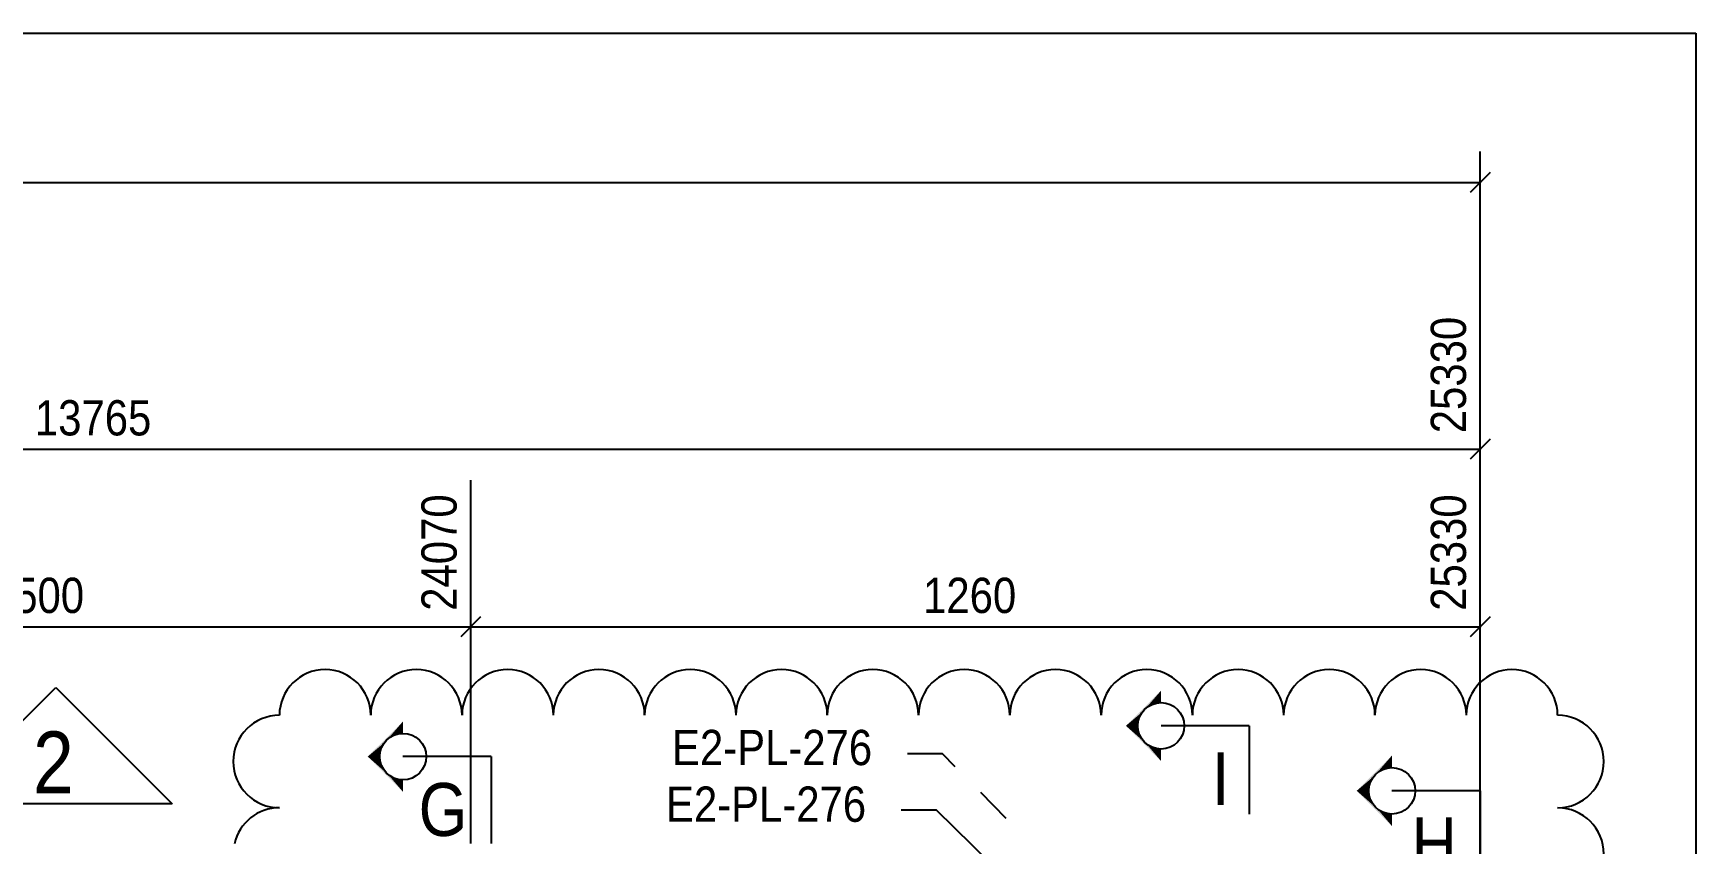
# Model space of a CAD drawing. Header units: millimetres. Extents: x 67 to 383, y 106 to 148.
# Drawn here: x 201.82 to 216.99, y 140.55 to 147.94 of the extents above; entities that cross this region are included whole.
import ezdxf

# ---------------------------------------------------------------- set-up
doc = ezdxf.new("R2010")
doc.units = ezdxf.units.MM
doc.linetypes.add('XKITLINE00', pattern=[0])
doc.styles.add('ARIAL', font='ARIAL.TTF')

msp = doc.modelspace()

# ---------------------------------------------------------------- linework, layer by layer
at = {"color": 5, "linetype": 'XKITLINE00'}
for p, q in [((150.227, 147.943), (216.994, 147.943)), ((216.994, 147.943), (216.994, 106.116))]:
    msp.add_line(p, q, dxfattribs=at)
at = {"linetype": 'XKITLINE00'}
for p, q in [((215.026, 139.584), (215.026, 146.866)), ((215.117, 146.672), (214.935, 146.49)), ((153.347, 146.581), (215.026, 146.581)), ((215.026, 139.584), (215.026, 145.487)), ((215.117, 144.24), (214.935, 144.058)), ((189.834, 144.149), (215.026, 144.149)), ((205.811, 140.55), (205.811, 143.867)), ((205.811, 140.55), (205.811, 143.867)), ((215.026, 139.584), (215.026, 143.867)), ((198.007, 142.529), (205.811, 142.529)), ((205.902, 142.62), (205.72, 142.438)), ((205.902, 142.62), (205.72, 142.438)), ((205.811, 142.529), (215.026, 142.529)), ((215.117, 142.62), (214.935, 142.438)), ((212.918, 141.625), (212.113, 141.625)), ((212.918, 141.625), (212.918, 140.82)), ((205.997, 141.344), (205.193, 141.344)), ((205.997, 141.344), (205.997, 140.55)), ((210.119, 141.37), (209.797, 141.37)), ((210.235, 141.252), (210.119, 141.37)), ((210.699, 140.78), (210.467, 141.016)), ((215.026, 141.032), (214.221, 141.032)), ((215.026, 141.032), (215.026, 140.228)), ((210.064, 140.854), (209.742, 140.854)), ((212.876, 138.106), (210.064, 140.854))]:
    msp.add_line(p, q, dxfattribs=at)
at = {"color": 3, "linetype": 'XKITLINE00'}
for p, q in [((200.963, 140.914), (202.024, 141.975)), ((202.024, 141.975), (203.086, 140.914)), ((203.086, 140.914), (200.963, 140.914))]:
    msp.add_line(p, q, dxfattribs=at)
at = {"linetype": 'XKITLINE00'}
for centre in [(212.113, 141.625), (205.193, 141.344), (214.221, 141.032)]:
    msp.add_circle(centre, 0.212, dxfattribs=at)
at = {"color": 3, "linetype": 'XKITLINE00'}
for centre, radius, start, end in [((204.482, 141.721), 0.417, 0, 180), ((205.315, 141.721), 0.417, 0, 180), ((206.149, 141.721), 0.417, 0, 180), ((206.982, 141.721), 0.417, 0, 180), ((207.816, 141.721), 0.417, 0, 180), ((208.649, 141.721), 0.417, 0, 180), ((209.482, 141.721), 0.417, 0, 180), ((210.316, 141.721), 0.417, 0, 180), ((211.149, 141.721), 0.417, 0, 180), ((211.983, 141.721), 0.417, 0, 180), ((212.816, 141.721), 0.417, 0, 180), ((213.649, 141.721), 0.417, 0, 180), ((214.483, 141.721), 0.417, 0, 180), ((215.316, 141.721), 0.417, 0, 180), ((204.065, 141.299), 0.422, 90, 270), ((215.733, 141.299), 0.422, 270, 90), ((204.065, 140.455), 0.422, 90, 167.0553), ((215.733, 140.455), 0.422, 270, 90)]:
    msp.add_arc(centre, radius, start, end, dxfattribs=at)
msp.add_point((215.026, 146.581))
at = {"color": 3}
for p in [(215.026, 144.149), (205.811, 142.529), (205.811, 142.529), (215.026, 142.529)]:
    msp.add_point(p, dxfattribs=at)
at = {"linetype": 'Continuous'}
for points in [[(212.113, 141.946), (211.792, 141.625), (211.95, 141.758)], [(212.113, 141.946), (211.95, 141.758), (211.964, 141.774)], [(212.113, 141.946), (211.964, 141.774), (211.98, 141.788)], [(212.113, 141.946), (211.98, 141.788), (211.996, 141.8)], [(212.113, 141.946), (211.996, 141.8), (212.014, 141.811)], [(212.113, 141.946), (212.014, 141.811), (212.033, 141.82)], [(212.113, 141.946), (212.033, 141.82), (212.052, 141.827)], [(212.113, 141.946), (212.052, 141.827), (212.072, 141.832)], [(212.113, 141.946), (212.072, 141.832), (212.093, 141.836)], [(212.113, 141.837), (212.113, 141.946), (212.093, 141.836)], [(211.792, 141.625), (211.938, 141.742), (211.95, 141.758)], [(205.193, 141.665), (204.871, 141.344), (205.03, 141.477)], [(205.193, 141.665), (205.03, 141.477), (205.044, 141.493)], [(205.193, 141.665), (205.044, 141.493), (205.059, 141.507)], [(205.193, 141.665), (205.059, 141.507), (205.076, 141.519)], [(205.193, 141.665), (205.076, 141.519), (205.093, 141.53)], [(205.193, 141.665), (205.093, 141.53), (205.112, 141.539)], [(205.193, 141.665), (205.112, 141.539), (205.132, 141.546)], [(205.193, 141.665), (205.132, 141.546), (205.152, 141.551)], [(205.193, 141.665), (205.152, 141.551), (205.172, 141.555)], [(205.193, 141.556), (205.193, 141.665), (205.172, 141.555)], [(211.792, 141.625), (211.927, 141.724), (211.938, 141.742)], [(211.792, 141.625), (211.918, 141.705), (211.927, 141.724)], [(211.792, 141.625), (211.911, 141.686), (211.918, 141.705)], [(211.792, 141.625), (211.906, 141.666), (211.911, 141.686)], [(211.792, 141.625), (211.902, 141.645), (211.906, 141.666)], [(211.792, 141.625), (211.901, 141.625), (211.902, 141.645)], [(211.792, 141.625), (212.113, 141.303), (211.979, 141.461)], [(211.792, 141.625), (211.979, 141.461), (211.964, 141.475)], [(211.792, 141.625), (211.964, 141.475), (211.95, 141.49)], [(211.792, 141.625), (211.95, 141.49), (211.937, 141.507)], [(211.792, 141.625), (211.937, 141.507), (211.926, 141.525)], [(211.792, 141.625), (211.926, 141.525), (211.917, 141.543)], [(211.792, 141.625), (211.917, 141.543), (211.91, 141.563)], [(211.792, 141.625), (211.91, 141.563), (211.905, 141.583)], [(211.792, 141.625), (211.905, 141.583), (211.902, 141.604)], [(211.792, 141.625), (211.902, 141.604), (211.901, 141.625)], [(204.871, 141.344), (205.017, 141.461), (205.03, 141.477)], [(204.871, 141.344), (205.007, 141.443), (205.017, 141.461)], [(204.871, 141.344), (204.998, 141.424), (205.007, 141.443)], [(212.113, 141.303), (211.996, 141.448), (211.979, 141.461)], [(212.113, 141.303), (212.013, 141.438), (211.996, 141.448)], [(204.871, 141.344), (204.99, 141.405), (204.998, 141.424)], [(204.871, 141.344), (204.985, 141.385), (204.99, 141.405)], [(204.871, 141.344), (204.982, 141.364), (204.985, 141.385)], [(204.871, 141.344), (204.98, 141.344), (204.982, 141.364)], [(204.871, 141.344), (205.193, 141.022), (205.058, 141.18)], [(204.871, 141.344), (205.058, 141.18), (205.043, 141.194)], [(204.871, 141.344), (205.043, 141.194), (205.029, 141.209)], [(204.871, 141.344), (205.029, 141.209), (205.017, 141.226)], [(204.871, 141.344), (205.017, 141.226), (205.006, 141.244)], [(204.871, 141.344), (205.006, 141.244), (204.997, 141.263)], [(204.871, 141.344), (204.997, 141.263), (204.99, 141.282)], [(204.871, 141.344), (204.99, 141.282), (204.985, 141.302)], [(204.871, 141.344), (204.985, 141.302), (204.982, 141.323)], [(204.871, 141.344), (204.982, 141.323), (204.98, 141.344)], [(212.113, 141.303), (212.032, 141.429), (212.013, 141.438)], [(212.113, 141.303), (212.052, 141.422), (212.032, 141.429)], [(212.113, 141.303), (212.072, 141.416), (212.052, 141.422)], [(212.113, 141.303), (212.093, 141.413), (212.072, 141.416)], [(212.113, 141.303), (212.113, 141.412), (212.093, 141.413)], [(214.221, 141.354), (213.899, 141.032), (214.058, 141.166)], [(214.221, 141.354), (214.058, 141.166), (214.072, 141.181)], [(214.221, 141.354), (214.072, 141.181), (214.088, 141.195)], [(214.221, 141.354), (214.088, 141.195), (214.104, 141.208)], [(214.221, 141.354), (214.104, 141.208), (214.122, 141.218)], [(214.221, 141.354), (214.122, 141.218), (214.141, 141.227)], [(214.221, 141.354), (214.141, 141.227), (214.16, 141.234)], [(214.221, 141.354), (214.16, 141.234), (214.18, 141.24)], [(214.221, 141.354), (214.18, 141.24), (214.201, 141.243)], [(214.221, 141.244), (214.221, 141.354), (214.201, 141.243)], [(205.193, 141.022), (205.075, 141.168), (205.058, 141.18)], [(205.193, 141.022), (205.093, 141.157), (205.075, 141.168)], [(205.193, 141.022), (205.112, 141.148), (205.093, 141.157)], [(205.193, 141.022), (205.131, 141.141), (205.112, 141.148)], [(205.193, 141.022), (205.151, 141.136), (205.131, 141.141)], [(213.899, 141.032), (214.046, 141.149), (214.058, 141.166)], [(213.899, 141.032), (214.035, 141.131), (214.046, 141.149)], [(205.193, 141.022), (205.172, 141.132), (205.151, 141.136)], [(205.193, 141.022), (205.193, 141.131), (205.172, 141.132)], [(213.899, 141.032), (214.026, 141.113), (214.035, 141.131)], [(213.899, 141.032), (214.019, 141.093), (214.026, 141.113)], [(213.899, 141.032), (214.014, 141.073), (214.019, 141.093)], [(213.899, 141.032), (214.01, 141.053), (214.014, 141.073)], [(213.899, 141.032), (214.009, 141.032), (214.01, 141.053)], [(213.899, 141.032), (214.221, 140.71), (214.087, 140.868)], [(213.899, 141.032), (214.087, 140.868), (214.072, 140.882)], [(213.899, 141.032), (214.072, 140.882), (214.058, 140.898)], [(213.899, 141.032), (214.058, 140.898), (214.045, 140.914)], [(213.899, 141.032), (214.045, 140.914), (214.034, 140.932)], [(213.899, 141.032), (214.034, 140.932), (214.025, 140.951)], [(213.899, 141.032), (214.025, 140.951), (214.018, 140.971)], [(213.899, 141.032), (214.018, 140.971), (214.013, 140.991)], [(213.899, 141.032), (214.013, 140.991), (214.01, 141.011)], [(213.899, 141.032), (214.01, 141.011), (214.009, 141.032)], [(214.221, 140.71), (214.104, 140.856), (214.087, 140.868)], [(214.221, 140.71), (214.121, 140.845), (214.104, 140.856)], [(214.221, 140.71), (214.14, 140.836), (214.121, 140.845)], [(214.221, 140.71), (214.16, 140.829), (214.14, 140.836)], [(214.221, 140.71), (214.18, 140.824), (214.16, 140.829)], [(214.221, 140.71), (214.2, 140.821), (214.18, 140.824)], [(214.221, 140.71), (214.221, 140.82), (214.2, 140.821)]]:
    msp.add_solid(points, dxfattribs=at)

# ---------------------------------------------------------------- texts
at = {"color": 3, "style": 'ARIAL', "width": 0.85}
for s, p in [('25330', (214.897, 144.294)), ('24070', (205.683, 142.674)), ('25330', (214.897, 142.674))]:
    msp.add_text(s, height=0.3218, rotation=90.0002, dxfattribs=at).set_placement(p)
for s, height, p in [('13765', 0.3218, (201.833, 144.274)), ('1500', 0.3218, (201.432, 142.654)), ('1260', 0.3218, (209.941, 142.654)), ('2', 0.563, (201.816, 141.01)), ('E2-PL-276', 0.3218, (207.649, 141.266)), ('E2-PL-276', 0.3218, (207.594, 140.749))]:
    msp.add_text(s, height=height, dxfattribs=at).set_placement(p)
at = {"color": 1, "style": 'ARIAL', "width": 0.85}
for s, p in [('I', (212.578, 140.901)), ('G', (205.336, 140.62)), ('H', (214.4, 140.308))]:
    msp.add_text(s, height=0.483, dxfattribs=at).set_placement(p)

doc.saveas('drawing.dxf')
